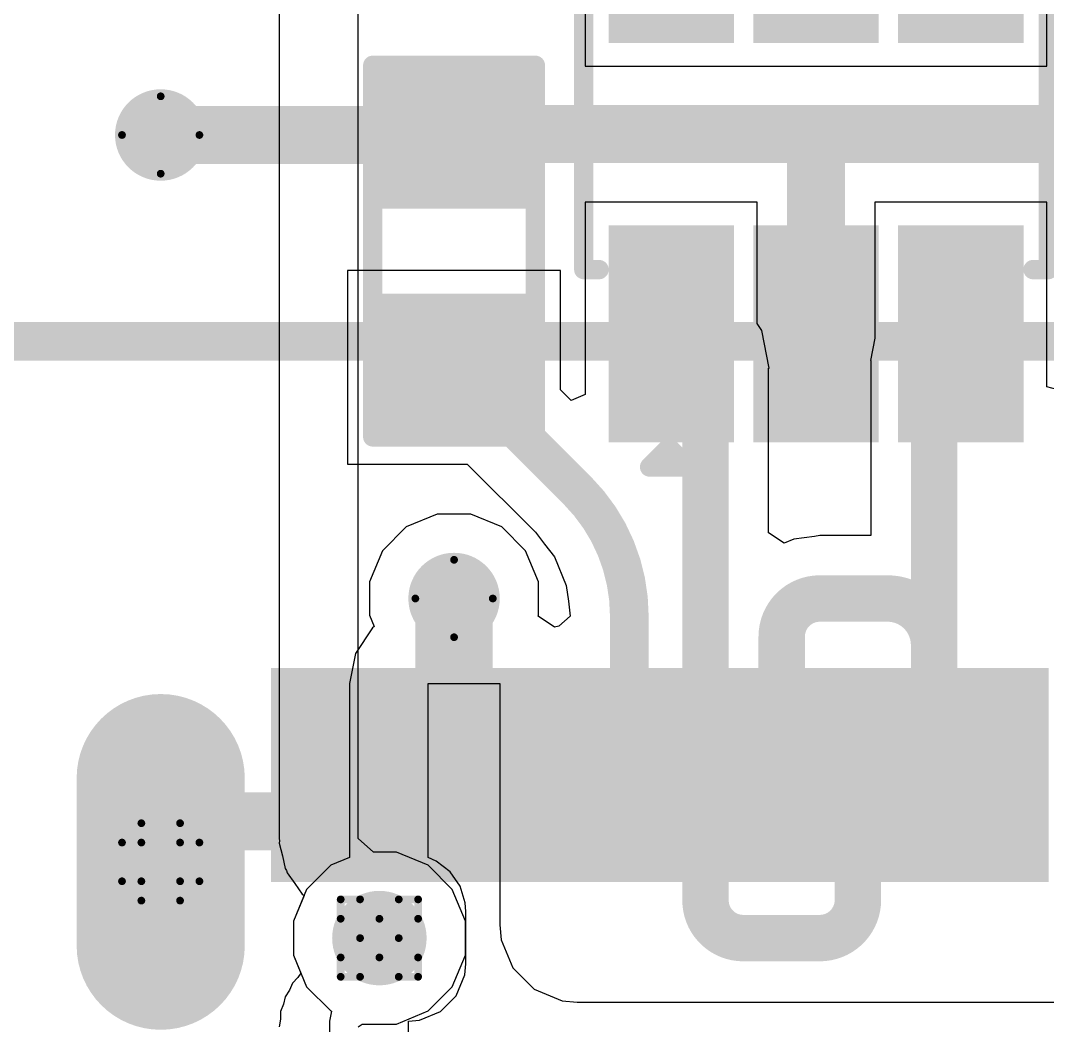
# Model space of a CAD drawing. Header units: inches. Extents: x -4 to 238, y -5 to 115.
# Drawn here: x 22.55 to 29.29, y 0.3 to 6.89 of the extents above; entities that cross this region are included whole.
import ezdxf

# ---------------------------------------------------------------- set-up
doc = ezdxf.new("R2010")
doc.units = ezdxf.units.IN
for name, color, linetype in [('Bottom Layer', 5, 'Continuous'), ('Bottom Solder', 6, 'Continuous'), ('Drill Drawing', 1, 'Continuous'), ('Mechanical 13', 56, 'Continuous'), ('Multi-Layer', 9, 'Continuous'), ('Pad Holes', 156, 'Continuous'), ('Top Layer', 1, 'Continuous'), ('Top Overlay', 2, 'Continuous'), ('Top Paste', 8, 'Continuous'), ('Top Solder', 216, 'Continuous'), ('Via Holes', 16, 'Continuous')]:
    doc.layers.add(name, color=color, linetype=linetype)

# ---------------------------------------------------------------- blocks, each defined once
blk = doc.blocks.new('SOT_23_6_13')
at = {"layer": 'Top Layer'}
for points in [[(-1.91999743, 1.26000002), (-0.69999733, 1.26000002), (-0.69999733, 0.64000126), (-1.91999743, 0.64000126)], [(0.70000241, 1.26000002), (1.92000251, 1.26000002), (1.92000251, 0.64000126), (0.70000241, 0.64000126)], [(-1.91999743, 0.30999938), (-0.69999733, 0.30999938), (-0.69999733, -0.30999938), (-1.91999743, -0.30999938)], [(0.70000495, 0.30999938), (1.92000505, 0.30999938), (1.92000505, -0.30999938), (0.70000495, -0.30999938)], [(-1.91999743, -0.64000126), (-0.69999733, -0.64000126), (-0.69999733, -1.26000002), (-1.91999743, -1.26000002)], [(0.70000241, -0.64000126), (1.92000251, -0.64000126), (1.92000251, -1.26000002), (0.70000241, -1.26000002)]]:
    blk.add_hatch(color=1, dxfattribs=at).paths.add_polyline_path(points)
at = {"layer": 'Top Paste'}
for points in [[(-1.91999743, 1.26000002), (-0.69999733, 1.26000002), (-0.69999733, 0.64000126), (-1.91999743, 0.64000126)], [(0.70000241, 1.26000002), (1.92000251, 1.26000002), (1.92000251, 0.64000126), (0.70000241, 0.64000126)], [(-1.91999743, 0.30999938), (-0.69999733, 0.30999938), (-0.69999733, -0.30999938), (-1.91999743, -0.30999938)], [(0.70000495, 0.30999938), (1.92000505, 0.30999938), (1.92000505, -0.30999938), (0.70000495, -0.30999938)], [(-1.91999743, -0.64000126), (-0.69999733, -0.64000126), (-0.69999733, -1.26000002), (-1.91999743, -1.26000002)], [(0.70000241, -0.64000126), (1.92000251, -0.64000126), (1.92000251, -1.26000002), (0.70000241, -1.26000002)]]:
    blk.add_hatch(color=8, dxfattribs=at).paths.add_polyline_path(points)
at = {"layer": 'Top Solder'}
for points in [[(-2.02159743, 1.36160002), (-0.59839733, 1.36160002), (-0.59839733, 0.53840126), (-2.02159743, 0.53840126)], [(0.5984024099999999, 1.36160002), (2.02160251, 1.36160002), (2.02160251, 0.53840126), (0.5984024099999999, 0.53840126)], [(-2.02159743, 0.41159938), (-0.59839733, 0.41159938), (-0.59839733, -0.41159938), (-2.02159743, -0.41159938)], [(0.5984049499999999, 0.41159938), (2.02160505, 0.41159938), (2.02160505, -0.41159938), (0.5984049499999999, -0.41159938)], [(-2.02159743, -0.53840126), (-0.59839733, -0.53840126), (-0.59839733, -1.36160002), (-2.02159743, -1.36160002)], [(0.5984024099999999, -0.53840126), (2.02160251, -0.53840126), (2.02160251, -1.36160002), (0.5984024099999999, -1.36160002)]]:
    blk.add_hatch(color=216, dxfattribs=at).paths.add_polyline_path(points)
at = {"layer": 'Top Overlay', "const_width": 0.127}
for points in [[(-0.88899746, 1.524), (-0.889, 1.4240002)], [(-0.88899746, 1.524), (0.8636, 1.524)], [(0.8636, 1.524), (0.8636, 1.4240002)], [(-2.1844, 1.0922), (-2.0574, 0.9652)], [(-2.1844, 1.0922), (-2.1844, 0.8382)], [(-2.0574, 0.9652), (-2.1844, 0.8382)], [(-0.889, -1.4240002), (-0.88899746, -1.524)], [(0.8636, -1.4240002), (0.8636, -1.524)], [(-0.88899746, -1.524), (0.8636, -1.524)]]:
    blk.add_lwpolyline(points, dxfattribs=at)
at = {"layer": 'Top Overlay', "const_width": 0.0635}
for points in [[(-0.92074746, 1.524, 1), (-0.85724746, 1.524, 1)], [(-0.92074746, 1.524, 1), (-0.85724746, 1.524, 1)], [(0.83185, 1.524, 1), (0.8953499999999999, 1.524, 1)], [(0.83185, 1.524, 1), (0.8953499999999999, 1.524, 1)], [(-0.9207499999999998, 1.4240002, 1), (-0.85725, 1.4240002, 1)], [(0.83185, 1.4240002, 1), (0.8953499999999999, 1.4240002, 1)], [(-2.21615, 1.0922, 1), (-2.15265, 1.0922, 1)], [(-2.21615, 1.0922, 1), (-2.15265, 1.0922, 1)], [(-2.08915, 0.9652, 1), (-2.02565, 0.9652, 1)], [(-2.08915, 0.9652, 1), (-2.02565, 0.9652, 1)], [(-2.21615, 0.8382, 1), (-2.15265, 0.8382, 1)], [(-2.21615, 0.8382, 1), (-2.15265, 0.8382, 1)], [(-0.9207499999999998, -1.4240002, 1), (-0.85725, -1.4240002, 1)], [(0.83185, -1.4240002, 1), (0.8953499999999999, -1.4240002, 1)], [(-0.92074746, -1.524, 1), (-0.85724746, -1.524, 1)], [(-0.92074746, -1.524, 1), (-0.85724746, -1.524, 1)], [(0.83185, -1.524, 1), (0.8953499999999999, -1.524, 1)], [(0.83185, -1.524, 1), (0.8953499999999999, -1.524, 1)]]:
    blk.add_lwpolyline(points, format="xyb", close=True, dxfattribs=at)
blk = doc.blocks.new('R___0603_46')
at = {"layer": 'Top Layer'}
for points in [[(-0.3809999999999999, 0.4445), (-0.3809999999999999, -0.4445), (-1.143, -0.4445), (-1.143, 0.4445)], [(1.143, 0.4445), (1.143, -0.4445), (0.3809999999999999, -0.4445), (0.3809999999999999, 0.4445)]]:
    blk.add_hatch(color=1, dxfattribs=at).paths.add_polyline_path(points)
at = {"layer": 'Top Paste'}
for points in [[(-0.3809999999999999, 0.4445), (-0.3809999999999999, -0.4445), (-1.143, -0.4445), (-1.143, 0.4445)], [(1.143, 0.4445), (1.143, -0.4445), (0.3809999999999999, -0.4445), (0.3809999999999999, 0.4445)]]:
    blk.add_hatch(color=8, dxfattribs=at).paths.add_polyline_path(points)
at = {"layer": 'Top Solder'}
for points in [[(-0.2794, 0.5460999999999999), (-0.2794, -0.5460999999999999), (-1.2446, -0.5460999999999999), (-1.2446, 0.5460999999999999)], [(1.2446, 0.5460999999999999), (1.2446, -0.5460999999999999), (0.2794, -0.5460999999999999), (0.2794, 0.5460999999999999)]]:
    blk.add_hatch(color=216, dxfattribs=at).paths.add_polyline_path(points)
at = {"layer": 'Top Overlay', "const_width": 0.127}
for points in [[(-1.2192, 0.5334), (1.2192, 0.5334)], [(-1.2192, 0.5334), (-1.2192, -0.5334)], [(1.2192, 0.5334), (1.2192, -0.5334)], [(-1.2192, -0.5334), (1.2192, -0.5334)]]:
    blk.add_lwpolyline(points, dxfattribs=at)
at = {"layer": 'Top Overlay', "const_width": 0.0635}
for points in [[(-1.25095, 0.5334, 1), (-1.18745, 0.5334, 1)], [(-1.25095, 0.5334, 1), (-1.18745, 0.5334, 1)], [(1.18745, 0.5334, 1), (1.25095, 0.5334, 1)], [(1.18745, 0.5334, 1), (1.25095, 0.5334, 1)], [(-1.25095, -0.5334, 1), (-1.18745, -0.5334, 1)], [(-1.25095, -0.5334, 1), (-1.18745, -0.5334, 1)], [(1.18745, -0.5334, 1), (1.25095, -0.5334, 1)], [(1.18745, -0.5334, 1), (1.25095, -0.5334, 1)]]:
    blk.add_lwpolyline(points, format="xyb", close=True, dxfattribs=at)
blk = doc.blocks.new('TYPE_C_31_M_12__63')
at = {"layer": 'Bottom Layer'}
h = blk.add_hatch(color=5, dxfattribs=at)
edge = h.paths.add_edge_path()
edge.add_arc((-4.3249977, 2.35500164), 0.4499991, 0, 180)
edge.add_line((-4.7749968, 2.35500164), (-4.7749968, 1.25499876))
edge.add_arc((-4.3249977, 1.25499876), 0.4499991, 180, 360)
edge.add_line((-3.8749986, 1.25499876), (-3.8749986, 2.35500164))
at = {"layer": 'Bottom Solder'}
h = blk.add_hatch(color=6, dxfattribs=at)
edge = h.paths.add_edge_path()
edge.add_arc((-4.3249977, 2.35500164), 0.5515991, 0, 180)
edge.add_line((-4.8765968, 2.35500164), (-4.8765968, 1.25499876))
edge.add_arc((-4.3249977, 1.25499876), 0.5515991, 180, 360)
edge.add_line((-3.7733986, 1.25499876), (-3.7733986, 2.35500164))
h = blk.add_hatch(color=6, dxfattribs=at)
edge = h.paths.add_edge_path()
edge.add_arc((-2.8899993, 1.30499866), 0.1016, 0, 360)
at = {"layer": 'Multi-Layer'}
h = blk.add_hatch(color=9, dxfattribs=at)
edge = h.paths.add_edge_path()
edge.add_arc((-4.3249977, 2.35500164), 0.4499991, 0, 180)
edge.add_line((-4.7749968, 2.35500164), (-4.7749968, 1.25499876))
edge.add_arc((-4.3249977, 1.25499876), 0.4499991, 180, 360)
edge.add_line((-3.8749986, 1.25499876), (-3.8749986, 2.35500164))
at = {"layer": 'Pad Holes'}
h = blk.add_hatch(color=7, dxfattribs=at)
edge = h.paths.add_edge_path()
edge.add_arc((-4.3249977, 1.25500003), 0.2999994, 180, 360)
edge.add_line((-4.0249983, 1.25500003), (-4.0249983, 2.35500037))
edge.add_arc((-4.3249977, 2.35500037), 0.2999994, 0, 180)
edge.add_line((-4.6249971, 2.35500037), (-4.6249971, 1.25500003))
h = blk.add_hatch(color=7, dxfattribs=at)
edge = h.paths.add_edge_path()
edge.add_arc((-2.8899993, 1.30499866), 0.30999938, 0, 360)
at = {"layer": 'Top Layer'}
for points in [[(-3.49999808, 2.97499913), (-2.89999928, 2.97499913), (-2.89999928, 1.77499899), (-3.49999808, 1.77499899)], [(-2.69999714, 2.97499913), (-2.09999834, 2.97499913), (-2.09999834, 1.77499899), (-2.69999714, 1.77499899)], [(-1.8999962, 2.97499913), (-1.5999968, 2.97499913), (-1.5999968, 1.77499899), (-1.8999962, 1.77499899)], [(-1.3999972, 2.97499913), (-1.0999978, 2.97499913), (-1.0999978, 1.77499899), (-1.3999972, 1.77499899)], [(-0.8999982, 2.97499913), (-0.5999987999999999, 2.97499913), (-0.5999987999999999, 1.77499899), (-0.8999982, 1.77499899)], [(-0.3999992, 2.97499913), (-0.0999998, 2.97499913), (-0.0999998, 1.77499899), (-0.3999992, 1.77499899)], [(0.4000017399999999, 1.77499899), (0.1000023399999999, 1.77499899), (0.1000023400000001, 2.97499913), (0.4000017400000001, 2.97499913)], [(0.90000074, 1.77499899), (0.6000013399999998, 1.77499899), (0.60000134, 2.97499913), (0.90000074, 2.97499913)], [(1.39999974, 1.77499899), (1.10000034, 1.77499899), (1.10000034, 2.97499913), (1.39999974, 2.97499913)]]:
    blk.add_hatch(color=1, dxfattribs=at).paths.add_polyline_path(points)
h = blk.add_hatch(color=1, dxfattribs=at)
edge = h.paths.add_edge_path()
edge.add_arc((-4.3249977, 2.35500164), 0.4499991, 0, 180)
edge.add_line((-4.7749968, 2.35500164), (-4.7749968, 1.25499876))
edge.add_arc((-4.3249977, 1.25499876), 0.4499991, 180, 360)
edge.add_line((-3.8749986, 1.25499876), (-3.8749986, 2.35500164))
at = {"layer": 'Top Paste'}
for points in [[(-3.49999808, 2.97499913), (-2.89999928, 2.97499913), (-2.89999928, 1.77499899), (-3.49999808, 1.77499899)], [(-2.69999714, 2.97499913), (-2.09999834, 2.97499913), (-2.09999834, 1.77499899), (-2.69999714, 1.77499899)], [(-1.8999962, 2.97499913), (-1.5999968, 2.97499913), (-1.5999968, 1.77499899), (-1.8999962, 1.77499899)], [(-1.3999972, 2.97499913), (-1.0999978, 2.97499913), (-1.0999978, 1.77499899), (-1.3999972, 1.77499899)], [(-0.8999982, 2.97499913), (-0.5999987999999999, 2.97499913), (-0.5999987999999999, 1.77499899), (-0.8999982, 1.77499899)], [(-0.3999992, 2.97499913), (-0.0999998, 2.97499913), (-0.0999998, 1.77499899), (-0.3999992, 1.77499899)], [(0.4000017399999999, 1.77499899), (0.1000023399999999, 1.77499899), (0.1000023400000001, 2.97499913), (0.4000017400000001, 2.97499913)], [(0.90000074, 1.77499899), (0.6000013399999998, 1.77499899), (0.60000134, 2.97499913), (0.90000074, 2.97499913)], [(1.39999974, 1.77499899), (1.10000034, 1.77499899), (1.10000034, 2.97499913), (1.39999974, 2.97499913)]]:
    blk.add_hatch(color=8, dxfattribs=at).paths.add_polyline_path(points)
at = {"layer": 'Top Solder'}
for points in [[(-3.60159808, 3.07659913), (-2.79839928, 3.07659913), (-2.79839928, 1.67339899), (-3.60159808, 1.67339899)], [(-2.80159714, 3.07659913), (-1.99839834, 3.07659913), (-1.99839834, 1.67339899), (-2.80159714, 1.67339899)], [(-2.0015962, 3.07659913), (-1.4983968, 3.07659913), (-1.4983968, 1.67339899), (-2.0015962, 1.67339899)], [(-1.5015972, 3.07659913), (-0.9983978, 3.07659913), (-0.9983978, 1.67339899), (-1.5015972, 1.67339899)], [(-1.0015982, 3.07659913), (-0.4983988, 3.07659913), (-0.4983988, 1.67339899), (-1.0015982, 1.67339899)], [(-0.5015992, 3.07659913), (0.0016002, 3.07659913), (0.0016002, 1.67339899), (-0.5015992, 1.67339899)], [(0.5016017399999999, 1.67339899), (-0.0015976600000001, 1.67339899), (-0.0015976599999999, 3.07659913), (0.5016017400000001, 3.07659913)], [(1.00160074, 1.67339899), (0.4984013399999999, 1.67339899), (0.4984013400000001, 3.07659913), (1.00160074, 3.07659913)], [(1.50159974, 1.67339899), (0.9984003399999999, 1.67339899), (0.9984003399999999, 3.07659913), (1.50159974, 3.07659913)]]:
    blk.add_hatch(color=216, dxfattribs=at).paths.add_polyline_path(points)
h = blk.add_hatch(color=216, dxfattribs=at)
edge = h.paths.add_edge_path()
edge.add_arc((-4.3249977, 2.35500164), 0.5515991, 0, 180)
edge.add_line((-4.8765968, 2.35500164), (-4.8765968, 1.25499876))
edge.add_arc((-4.3249977, 1.25499876), 0.5515991, 180, 360)
edge.add_line((-3.7733986, 1.25499876), (-3.7733986, 2.35500164))
h = blk.add_hatch(color=216, dxfattribs=at)
edge = h.paths.add_edge_path()
edge.add_arc((-2.8899993, 1.30499866), 0.1016, 0, 360)

msp = doc.modelspace()

# ---------------------------------------------------------------- hatches: boundary and pattern name
at = {"layer": 'Bottom Layer'}
h = msp.add_hatch(color=5, dxfattribs=at)
edge = h.paths.add_edge_path()
edge.add_arc((23.46999624, 6.14048556), 0.2999994, 0, 360)
h = msp.add_hatch(color=5, dxfattribs=at)
edge = h.paths.add_edge_path()
edge.add_arc((25.3949962, 3.0988), 0.2999994, 0, 360)
at = {"layer": 'Top Layer'}
h = msp.add_hatch(color=1, dxfattribs=at)
edge = h.paths.add_edge_path()
edge.add_arc((23.46999624, 6.14048556), 0.2999994, 0, 360)
h = msp.add_hatch(color=1, dxfattribs=at)
edge = h.paths.add_edge_path()
edge.add_arc((25.3949962, 3.0988), 0.2999994, 0, 360)
at = {"layer": 'Via Holes'}
h = msp.add_hatch(color=7, dxfattribs=at)
edge = h.paths.add_edge_path()
edge.add_arc((23.46999624, 6.14048556), 0.1499997, 0, 360)
h = msp.add_hatch(color=7, dxfattribs=at)
edge = h.paths.add_edge_path()
edge.add_arc((25.3949962, 3.0988), 0.1499997, 0, 360)

# ---------------------------------------------------------------- linework, layer by layer
at = {"layer": 'Bottom Layer'}
for p, q in [((24.24705082, 8.4582), (24.24704828, 1.92035938)), ((24.765, 1.92035938), (24.76500254, 8.4582)), ((24.24704828, 1.92035938), (24.24704828, 1.52443942)), ((24.765, 1.52443942), (24.765, 1.92035938)), ((24.24704828, 1.52443942), (24.25012168, 1.50898352)), ((24.25012168, 1.50898352), (24.24798046, 1.49337014)), ((24.24798046, 1.49337014), (24.26973556, 1.4103858)), ((24.86660254, 1.43435578), (24.765, 1.52443942)), ((25.01718136, 1.43435578), (24.86660254, 1.43435578)), ((25.2244733, 1.34849108), (25.01718136, 1.43435578)), ((24.26973556, 1.4103858), (24.28647416, 1.32622798)), ((25.38312932, 1.18983506), (25.2244733, 1.34849108)), ((24.28647416, 1.32622798), (24.29523208, 1.31312158)), ((24.29523208, 1.31312158), (24.2992275, 1.29787904)), ((24.2992275, 1.29787904), (24.35108414, 1.22953272)), ((24.35108414, 1.22953272), (24.39875232, 1.15819174)), ((24.41049982, 1.1503406), (24.34099526, 0.98254312)), ((24.39875232, 1.15819174), (24.41049982, 1.1503406)), ((25.46899402, 0.98254312), (25.38312932, 1.18983506)), ((24.34099526, 0.98254312), (24.34099526, 0.75816968)), ((25.46899402, 0.75816968), (25.46899402, 0.98254312)), ((24.34099526, 0.75816968), (24.38973024, 0.64051688)), ((25.38312932, 0.5508777399999999), (25.46899402, 0.75816968)), ((24.370411, 0.6116066), (24.33433538, 0.57553098)), ((24.38973024, 0.64051688), (24.370411, 0.6116066)), ((24.33433538, 0.57553098), (24.31481294, 0.52839874)), ((25.2244733, 0.39222172), (25.38312932, 0.5508777399999999)), ((24.28647416, 0.48598582), (24.27652244, 0.4359503599999999)), ((24.31481294, 0.52839874), (24.28647416, 0.48598582)), ((24.27652244, 0.4359503599999999), (24.257, 0.38881812)), ((24.257, 0.3378073), (24.24704828, 0.28777438)), ((24.257, 0.38881812), (24.257, 0.3378073)), ((25.01718136, 0.30635702), (25.2244733, 0.39222172)), ((24.765, 0.28777438), (24.79281046, 0.30635702)), ((24.79281046, 0.30635702), (25.01718136, 0.30635702))]:
    msp.add_line(p, q, dxfattribs=at)
at = {"layer": 'Drill Drawing', "const_width": 0.0508}
for points in [[(23.21599624, 6.14048556), (23.46999624, 6.39448556)], [(23.46999624, 6.39448556), (23.72399624, 6.14048556)], [(23.21599624, 6.14048556), (23.46999624, 5.88648556)], [(23.46999624, 5.88648556), (23.72399624, 6.14048556)], [(25.1409962, 3.0988), (25.3949962, 3.3528)], [(25.3949962, 3.3528), (25.6489962, 3.0988)], [(25.1409962, 3.0988), (25.3949962, 2.8448)], [(25.3949962, 2.8448), (25.6489962, 3.0988)], [(23.34299624, 1.49735794), (23.34299624, 1.62435794)], [(23.34299624, 1.62435794), (23.59699624, 1.62435794)], [(23.59699624, 1.49735794), (23.59699624, 1.62435794)], [(23.21599624, 1.24335794), (23.21599624, 1.49735794)], [(23.21599624, 1.49735794), (23.34299624, 1.49735794)], [(23.59699624, 1.49735794), (23.72399624, 1.49735794)], [(23.72399624, 1.24335794), (23.72399624, 1.49735794)], [(23.21599624, 1.24335794), (23.34299624, 1.24335794)], [(23.34299624, 1.11635794), (23.34299624, 1.24335794)], [(23.59699624, 1.24335794), (23.72399624, 1.24335794)], [(23.59699624, 1.11635794), (23.59699624, 1.24335794)], [(24.65099464, 0.9973564), (24.65099464, 1.1243564)], [(24.65099464, 1.1243564), (24.77799464, 1.1243564)], [(24.77799464, 1.1243564), (24.90499464, 0.9973564)], [(24.90499464, 0.9973564), (25.03199464, 1.1243564)], [(25.03199464, 1.1243564), (25.15899464, 1.1243564)], [(25.15899464, 0.9973564), (25.15899464, 1.1243564)], [(23.34299624, 1.11635794), (23.59699624, 1.11635794)], [(24.65099464, 0.9973564), (24.77799464, 0.8703563999999999)], [(25.03199464, 0.8703563999999999), (25.15899464, 0.9973564)], [(24.65099464, 0.7433563999999999), (24.77799464, 0.8703563999999999)], [(25.03199464, 0.8703563999999999), (25.15899464, 0.7433563999999999)], [(24.65099464, 0.6163563999999999), (24.65099464, 0.7433563999999999)], [(24.77799464, 0.6163563999999999), (24.90499464, 0.7433563999999999)], [(24.90499464, 0.7433563999999999), (25.03199464, 0.6163563999999999)], [(25.15899464, 0.6163563999999999), (25.15899464, 0.7433563999999999)], [(24.65099464, 0.6163563999999999), (24.77799464, 0.6163563999999999)], [(25.03199464, 0.6163563999999999), (25.15899464, 0.6163563999999999)]]:
    msp.add_lwpolyline(points, dxfattribs=at)
at = {"layer": 'Drill Drawing', "const_width": 0.0254}
for points in [[(23.45729624, 6.39448556, 1), (23.48269624, 6.39448556, 1)], [(23.45729624, 6.39448556, 1), (23.48269624, 6.39448556, 1)], [(23.20329624, 6.14048556, 1), (23.22869624, 6.14048556, 1)], [(23.20329624, 6.14048556, 1), (23.22869624, 6.14048556, 1)], [(23.71129624, 6.14048556, 1), (23.73669624, 6.14048556, 1)], [(23.71129624, 6.14048556, 1), (23.73669624, 6.14048556, 1)], [(23.45729624, 5.88648556, 1), (23.48269624, 5.88648556, 1)], [(23.45729624, 5.88648556, 1), (23.48269624, 5.88648556, 1)], [(25.3822962, 3.3528, 1), (25.4076962, 3.3528, 1)], [(25.3822962, 3.3528, 1), (25.4076962, 3.3528, 1)], [(25.1282962, 3.0988, 1), (25.1536962, 3.0988, 1)], [(25.1282962, 3.0988, 1), (25.1536962, 3.0988, 1)], [(25.6362962, 3.0988, 1), (25.6616962, 3.0988, 1)], [(25.6362962, 3.0988, 1), (25.6616962, 3.0988, 1)], [(25.3822962, 2.8448, 1), (25.4076962, 2.8448, 1)], [(25.3822962, 2.8448, 1), (25.4076962, 2.8448, 1)], [(23.33029624, 1.62435794, 1), (23.35569624, 1.62435794, 1)], [(23.33029624, 1.62435794, 1), (23.35569624, 1.62435794, 1)], [(23.58429624, 1.62435794, 1), (23.60969624, 1.62435794, 1)], [(23.58429624, 1.62435794, 1), (23.60969624, 1.62435794, 1)], [(23.20329624, 1.49735794, 1), (23.22869624, 1.49735794, 1)], [(23.20329624, 1.49735794, 1), (23.22869624, 1.49735794, 1)], [(23.33029624, 1.49735794, 1), (23.35569624, 1.49735794, 1)], [(23.33029624, 1.49735794, 1), (23.35569624, 1.49735794, 1)], [(23.58429624, 1.49735794, 1), (23.60969624, 1.49735794, 1)], [(23.58429624, 1.49735794, 1), (23.60969624, 1.49735794, 1)], [(23.71129624, 1.49735794, 1), (23.73669624, 1.49735794, 1)], [(23.71129624, 1.49735794, 1), (23.73669624, 1.49735794, 1)], [(23.20329624, 1.24335794, 1), (23.22869624, 1.24335794, 1)], [(23.20329624, 1.24335794, 1), (23.22869624, 1.24335794, 1)], [(23.33029624, 1.24335794, 1), (23.35569624, 1.24335794, 1)], [(23.33029624, 1.24335794, 1), (23.35569624, 1.24335794, 1)], [(23.58429624, 1.24335794, 1), (23.60969624, 1.24335794, 1)], [(23.58429624, 1.24335794, 1), (23.60969624, 1.24335794, 1)], [(23.71129624, 1.24335794, 1), (23.73669624, 1.24335794, 1)], [(23.71129624, 1.24335794, 1), (23.73669624, 1.24335794, 1)], [(24.63829464, 1.1243564, 1), (24.66369464, 1.1243564, 1)], [(24.63829464, 1.1243564, 1), (24.66369464, 1.1243564, 1)], [(24.76529464, 1.1243564, 1), (24.79069464, 1.1243564, 1)], [(24.76529464, 1.1243564, 1), (24.79069464, 1.1243564, 1)], [(25.01929464, 1.1243564, 1), (25.04469464, 1.1243564, 1)], [(25.01929464, 1.1243564, 1), (25.04469464, 1.1243564, 1)], [(25.14629464, 1.1243564, 1), (25.17169464, 1.1243564, 1)], [(25.14629464, 1.1243564, 1), (25.17169464, 1.1243564, 1)], [(23.33029624, 1.11635794, 1), (23.35569624, 1.11635794, 1)], [(23.33029624, 1.11635794, 1), (23.35569624, 1.11635794, 1)], [(23.58429624, 1.11635794, 1), (23.60969624, 1.11635794, 1)], [(23.58429624, 1.11635794, 1), (23.60969624, 1.11635794, 1)], [(24.63829464, 0.9973564, 1), (24.66369464, 0.9973564, 1)], [(24.63829464, 0.9973564, 1), (24.66369464, 0.9973564, 1)], [(24.89229464, 0.9973564, 1), (24.91769464, 0.9973564, 1)], [(24.89229464, 0.9973564, 1), (24.91769464, 0.9973564, 1)], [(25.14629464, 0.9973564, 1), (25.17169464, 0.9973564, 1)], [(25.14629464, 0.9973564, 1), (25.17169464, 0.9973564, 1)], [(24.76529464, 0.8703563999999999, 1), (24.79069464, 0.8703563999999999, 1)], [(24.76529464, 0.8703563999999999, 1), (24.79069464, 0.8703563999999999, 1)], [(25.01929464, 0.8703563999999999, 1), (25.04469464, 0.8703563999999999, 1)], [(25.01929464, 0.8703563999999999, 1), (25.04469464, 0.8703563999999999, 1)], [(24.63829464, 0.7433563999999999, 1), (24.66369464, 0.7433563999999999, 1)], [(24.63829464, 0.7433563999999999, 1), (24.66369464, 0.7433563999999999, 1)], [(24.89229464, 0.7433563999999999, 1), (24.91769464, 0.7433563999999999, 1)], [(24.89229464, 0.7433563999999999, 1), (24.91769464, 0.7433563999999999, 1)], [(25.14629464, 0.7433563999999999, 1), (25.17169464, 0.7433563999999999, 1)], [(25.14629464, 0.7433563999999999, 1), (25.17169464, 0.7433563999999999, 1)], [(24.63829464, 0.6163563999999999, 1), (24.66369464, 0.6163563999999999, 1)], [(24.63829464, 0.6163563999999999, 1), (24.66369464, 0.6163563999999999, 1)], [(24.76529464, 0.6163563999999999, 1), (24.79069464, 0.6163563999999999, 1)], [(24.76529464, 0.6163563999999999, 1), (24.79069464, 0.6163563999999999, 1)], [(25.01929464, 0.6163563999999999, 1), (25.04469464, 0.6163563999999999, 1)], [(25.01929464, 0.6163563999999999, 1), (25.04469464, 0.6163563999999999, 1)], [(25.14629464, 0.6163563999999999, 1), (25.17169464, 0.6163563999999999, 1)], [(25.14629464, 0.6163563999999999, 1), (25.17169464, 0.6163563999999999, 1)]]:
    msp.add_lwpolyline(points, format="xyb", close=True, dxfattribs=at)
at = {"layer": 'Mechanical 13', "const_width": 0.254}
msp.add_lwpolyline([(-1.72700188, 4.78572322), (58.2729975, 4.78572322)], dxfattribs=at)
at = {"layer": 'Top Layer'}
for p, q in [((26.25632798, 8.32012306), (26.25632798, 6.5921255)), ((29.28432802, 6.5921255), (29.28432802, 8.32012306)), ((26.25632798, 6.5921255), (27.38432674, 6.5921255)), ((27.38432674, 6.5921255), (27.38432674, 6.59212804)), ((27.38432674, 6.59212804), (28.15632926, 6.59212804)), ((28.15632926, 6.59212804), (28.15632926, 6.5921255)), ((28.15632926, 6.5921255), (29.28432802, 6.5921255)), ((27.38432674, 5.70012322), (26.25632798, 5.70012322)), ((26.25632798, 5.70012322), (26.25632798, 4.43727332)), ((27.38432674, 4.90326172), (27.38432674, 5.70012322)), ((29.28432802, 5.70012322), (28.15632926, 5.70012322)), ((28.15632926, 5.70012322), (28.15632926, 4.80724718)), ((29.28432802, 4.48710304), (29.28432802, 5.70012322)), ((26.0934962, 5.25148556), (24.6964962, 5.25148556)), ((24.6964962, 5.25148556), (24.6964962, 3.98148556)), ((26.0934962, 4.467357079999999), (26.0934962, 5.25148556)), ((27.4147788, 4.8576865), (27.38432674, 4.90326172)), ((27.46375762, 4.61145636), (27.4147788, 4.8576865)), ((28.15632926, 4.80724718), (28.127198, 4.66079078)), ((28.127198, 4.66079078), (28.13063208, 4.66079078)), ((28.13063208, 4.66079078), (28.13063208, 3.5131629)), ((27.45935833999999, 3.53022916), (27.45935833999999, 4.61145636)), ((27.45935833999999, 4.61145636), (27.46375762, 4.61145636)), ((26.16245974, 4.39839354), (26.0934962, 4.467357079999999)), ((29.3828851, 4.46241678), (29.28432802, 4.48710304)), ((26.25632798, 4.43727332), (26.16245974, 4.39839354)), ((24.6964962, 3.98148556), (25.48062467999999, 3.98148556)), ((25.48062467999999, 3.98148556), (25.92676044, 3.5353498)), ((25.2847983, 3.6527994), (25.08118174, 3.568458699999999)), ((25.5051941, 3.6527994), (25.2847983, 3.6527994)), ((25.70881066, 3.568458699999999), (25.5051941, 3.6527994)), ((25.08118174, 3.568458699999999), (24.9253375, 3.41261446)), ((25.8646549, 3.41261446), (25.70881066, 3.568458699999999)), ((25.92676044, 3.5353498), (25.92862226, 3.53347528)), ((25.92862226, 3.53347528), (25.929082, 3.53307396)), ((25.929082, 3.53307396), (25.98951622, 3.45650566)), ((27.56096088, 3.46234004), (27.45935833999999, 3.53022916)), ((27.76081569999999, 3.50636332), (27.62364046, 3.48830392)), ((27.79499394, 3.5131629), (27.76081569999999, 3.50636332)), ((28.13063208, 3.5131629), (27.79499394, 3.5131629)), ((25.98951622, 3.45650566), (26.05360042, 3.37299046)), ((27.62364046, 3.48830392), (27.56096088, 3.46234004)), ((24.9253375, 3.41261446), (24.8409968, 3.2089979)), ((25.9489956, 3.2089979), (25.8646549, 3.41261446)), ((26.05360042, 3.37299046), (26.1314184, 3.1851219)), ((24.8409968, 3.2089979), (24.8409968, 2.9886021)), ((25.9489956, 2.9886021), (25.9489956, 3.2089979)), ((26.1314184, 3.1851219), (26.14514202, 3.08088538)), ((26.14514202, 3.08088538), (26.15657456, 2.9839666)), ((24.8409968, 2.9886021), (24.87160126, 2.9147135)), ((25.94672738, 2.98312332), (25.9489956, 2.9886021)), ((26.05493138, 2.91082476), (25.94672738, 2.98312332)), ((26.15657456, 2.9839666), (26.08289678, 2.91691568)), ((24.85947022, 2.90660836), (24.74718952, 2.73856958)), ((24.87160126, 2.9147135), (24.85947022, 2.90660836)), ((26.08289678, 2.91691568), (26.05493138, 2.91082476)), ((24.74718952, 2.73856958), (24.70776364, 2.54036068)), ((24.70776364, 2.54036068), (24.70775602, 1.400048)), ((25.22570774, 1.40004546), (25.22571536, 2.54035814)), ((25.22571536, 2.54035814), (25.6949956, 2.54035814)), ((25.6949956, 2.54035814), (25.6949956, 0.9578848)), ((24.58551598, 1.34849108), (24.42685996, 1.18983506)), ((24.7079262, 1.39919456), (24.58551598, 1.34849108)), ((24.70775602, 1.400048), (24.7079262, 1.39919456)), ((25.2257052, 1.40004038), (25.22570774, 1.40004546)), ((25.27798856, 1.37614152), (25.2257052, 1.40004038)), ((25.36874784, 1.30610102), (25.27798856, 1.37614152)), ((25.43431286, 1.21206006), (25.36874784, 1.30610102)), ((24.42685996, 1.18983506), (24.34099526, 0.98254312)), ((25.46865112, 1.10268004), (25.43431286, 1.21206006)), ((25.47299452, 1.04535732), (25.46865112, 1.10268004)), ((25.47299452, 0.70229222), (25.47299452, 1.04535732)), ((24.34099526, 0.98254312), (24.34099526, 0.75816968)), ((25.6949956, 0.9578848), (25.7047619, 0.8586063599999999)), ((25.7047619, 0.8586063599999999), (25.78073584, 0.6751624799999999)), ((24.34099526, 0.75816968), (24.42685996, 0.5508777399999999)), ((25.46574282, 0.6285382399999999), (25.47298944, 0.7022896799999999)), ((25.47298944, 0.7022896799999999), (25.47299452, 0.70229222)), ((25.78073584, 0.6751624799999999), (25.92113688, 0.5347614399999999)), ((25.40931164, 0.4922621599999999), (25.46574282, 0.6285382399999999)), ((24.42685996, 0.5508777399999999), (24.58551598, 0.39222172)), ((25.30501416, 0.3879672199999999), (25.40931164, 0.4922621599999999)), ((25.92113688, 0.5347614399999999), (26.10458076, 0.4587875)), ((26.10458076, 0.4587875), (26.2038592, 0.4490212)), ((26.2038592, 0.4490212), (26.20386174, 0.4490212)), ((26.20386174, 0.4490212), (29.37524986, 0.4490212)), ((24.59016418, 0.3902964), (24.57703492, 0.3242868799999999)), ((24.58551598, 0.39222172), (24.59016418, 0.3902964)), ((25.16873808, 0.33153858), (25.30501416, 0.3879672199999999)), ((24.57703492, 0.3242868799999999), (24.57704254, -0.7109206)), ((25.09498664, 0.32429196), (25.16873808, 0.33153858)), ((25.09499426, -0.7109968), (25.09498664, 0.32429196))]:
    msp.add_line(p, q, dxfattribs=at)
for points, const_width in [([(25.3949962, 6.146121819999999), (27.770328, 6.146121819999999)], 0.3809999999999999), ([(25.3949962, 6.14048556), (25.3949962, 6.146121819999999)], 0.3809999999999999), ([(27.770328, 6.146121819999999), (30.14678502, 6.146121819999999)], 0.3809999999999999), ([(27.770328, 4.83612444), (27.770328, 6.146121819999999)], 0.3809999999999999), ([(23.46999624, 6.14048556), (25.3949962, 6.14048556)], 0.3809999999999999), ([(28.54499498, 2.34985814), (28.54499498, 4.66079078)], 0.3048), ([(25.3949962, 4.61648556), (26.20201008, 3.80947168)], 0.254), ([(27.04499544, 1.1176), (27.04499544, 4.61145636)], 0.3048), ([(26.20201008, 3.80947168), (26.2038719, 3.80760224)], 0.254), ([(25.3949962, 1.9403568), (25.3949962, 3.0988)], 0.508), ([(27.79499394, 3.0988), (28.23961078, 3.0988)], 0.3048), ([(26.5449939, 2.9841952), (26.54499644, 2.98237402)], 0.254), ([(26.54499644, 1.9403568), (26.54499644, 2.98237402)], 0.254), ([(27.54499444, 2.34986068), (27.54499444, 2.8488005)], 0.3048), ([(24.59499526, 1.7459452), (24.59499526, 1.9403568)], 0.3809999999999999), ([(28.04499598, 1.12035844), (28.04499598, 1.9403568)], 0.3048), ([(24.48549586, 1.6364458), (24.59499526, 1.7459452)], 0.3809999999999999), ([(23.46999624, 1.39669774), (23.7097443, 1.6364458)], 0.3809999999999999), ([(23.7097443, 1.6364458), (24.48549586, 1.6364458)], 0.3809999999999999), ([(23.46999624, 1.37035794), (23.46999624, 1.39669774)], 0.3809999999999999), ([(27.29223904, 0.8703563999999999), (27.79499394, 0.8703563999999999)], 0.3048)]:
    msp.add_lwpolyline(points, dxfattribs=dict(at, const_width=const_width))
for points, const_width in [([(25.2997462, 6.146121819999999, 1), (25.4902462, 6.146121819999999, 1)], 0.1905), ([(25.2997462, 6.146121819999999, 1), (25.4902462, 6.146121819999999, 1)], 0.1905), ([(27.675078, 6.146121819999999, 1), (27.865578, 6.146121819999999, 1)], 0.1905), ([(27.675078, 6.146121819999999, 1), (27.865578, 6.146121819999999, 1)], 0.1905), ([(27.675078, 6.146121819999999, 1), (27.865578, 6.146121819999999, 1)], 0.1905), ([(23.37474624, 6.14048556, 1), (23.56524624, 6.14048556, 1)], 0.1905), ([(25.2997462, 6.14048556, 1), (25.4902462, 6.14048556, 1)], 0.1905), ([(25.2997462, 6.14048556, 1), (25.4902462, 6.14048556, 1)], 0.1905), ([(26.74412736, 4.83612444, 1), (26.89652736, 4.83612444, 1)], 0.1524), ([(27.675078, 4.83612444, 1), (27.865578, 4.83612444, 1)], 0.1905), ([(28.64412864, 4.83612444, 1), (28.79652864, 4.83612444, 1)], 0.1524), ([(28.46879498, 4.66079078, 1), (28.62119498, 4.66079078, 1)], 0.1524), ([(28.46879498, 4.66079078, 1), (28.62119498, 4.66079078, 1)], 0.1524), ([(25.3314962, 4.61648556, 1), (25.4584962, 4.61648556, 1)], 0.127), ([(26.96879544, 4.61145636, 1), (27.12119544, 4.61145636, 1)], 0.1524), ([(26.96879544, 4.61145636, 1), (27.12119544, 4.61145636, 1)], 0.1524), ([(26.13851008, 3.80947168, 1), (26.26551008, 3.80947168, 1)], 0.127), ([(26.13851008, 3.80947168, 1), (26.26551008, 3.80947168, 1)], 0.127), ([(26.1403719, 3.80760224, 1), (26.2673719, 3.80760224, 1)], 0.127), ([(26.14037444, 3.80760478, 1), (26.26737444, 3.80760478, 1)], 0.127), ([(25.2679962, 3.0988, 1), (25.5219962, 3.0988, 1)], 0.254), ([(27.71879394, 3.0988, 1), (27.87119394, 3.0988, 1)], 0.1524), ([(27.71879394, 3.0988, 1), (27.87119394, 3.0988, 1)], 0.1524), ([(28.16341078, 3.0988, 1), (28.31581078, 3.0988, 1)], 0.1524), ([(28.16341078, 3.0988, 1), (28.31581078, 3.0988, 1)], 0.1524), ([(26.4814939, 2.9841952, 1), (26.6084939, 2.9841952, 1)], 0.127), ([(26.48149644, 2.9841952, 1), (26.60849644, 2.9841952, 1)], 0.127), ([(26.48149644, 2.98237402, 1), (26.60849644, 2.98237402, 1)], 0.127), ([(26.48149644, 2.98237402, 1), (26.60849644, 2.98237402, 1)], 0.127), ([(27.46879444, 2.8488005, 1), (27.62119444, 2.8488005, 1)], 0.1524), ([(27.46879444, 2.8488005, 1), (27.62119444, 2.8488005, 1)], 0.1524), ([(28.46879498, 2.7934158, 1), (28.62119498, 2.7934158, 1)], 0.1524), ([(27.46879444, 2.34986068, 1), (27.62119444, 2.34986068, 1)], 0.1524), ([(28.46879498, 2.34985814, 1), (28.62119498, 2.34985814, 1)], 0.1524), ([(25.2679962, 1.9403568, 1), (25.5219962, 1.9403568, 1)], 0.254), ([(24.49974526, 1.9403568, 1), (24.69024526, 1.9403568, 1)], 0.1905), ([(27.96879598, 1.9403568, 1), (28.12119598, 1.9403568, 1)], 0.1524), ([(26.48149644, 1.9403568, 1), (26.60849644, 1.9403568, 1)], 0.127), ([(24.49974526, 1.7459452, 1), (24.69024526, 1.7459452, 1)], 0.1905), ([(24.49974526, 1.7459452, 1), (24.69024526, 1.7459452, 1)], 0.1905), ([(23.6144943, 1.6364458, 1), (23.8049943, 1.6364458, 1)], 0.1905), ([(23.6144943, 1.6364458, 1), (23.8049943, 1.6364458, 1)], 0.1905), ([(24.39024586, 1.6364458, 1), (24.58074586, 1.6364458, 1)], 0.1905), ([(24.39024586, 1.6364458, 1), (24.58074586, 1.6364458, 1)], 0.1905), ([(23.37474624, 1.39669774, 1), (23.56524624, 1.39669774, 1)], 0.1905), ([(23.37474624, 1.39669774, 1), (23.56524624, 1.39669774, 1)], 0.1905), ([(23.37474624, 1.37035794, 1), (23.56524624, 1.37035794, 1)], 0.1905), ([(26.96879544, 1.1176, 1), (27.12119544, 1.1176, 1)], 0.1524), ([(26.96879544, 1.1176, 1), (27.12119544, 1.1176, 1)], 0.1524), ([(27.96879598, 1.12035844, 1), (28.12119598, 1.12035844, 1)], 0.1524), ([(27.96879598, 1.12035844, 1), (28.12119598, 1.12035844, 1)], 0.1524), ([(27.21603904, 0.8703563999999999, 1), (27.36843904, 0.8703563999999999, 1)], 0.1524), ([(27.21603904, 0.8703563999999999, 1), (27.36843904, 0.8703563999999999, 1)], 0.1524), ([(27.71879394, 0.8703563999999999, 1), (27.87119394, 0.8703563999999999, 1)], 0.1524), ([(27.71879394, 0.8703563999999999, 1), (27.87119394, 0.8703563999999999, 1)], 0.1524)]:
    msp.add_lwpolyline(points, format="xyb", close=True, dxfattribs=dict(at, const_width=const_width))
for points, const_width in [([(26.82032736, 4.83612444, -0.4142135623730951), (27.04499544, 4.61145636)], 0.3048), ([(28.54499498, 4.66079078, -0.4142135623730951), (28.72032864, 4.83612444)], 0.3048), ([(26.20387444, 3.80760478, -0.1986375871491744), (26.54499644, 2.9841952)], 0.254), ([(27.54499444, 2.8488005, -0.4142135623730951), (27.79499394, 3.0988)], 0.3048), ([(28.23961078, 3.0988, -0.4142135623730951), (28.54499498, 2.7934158)], 0.3048), ([(27.29223904, 0.8703563999999999, -0.4142135623730951), (27.04499544, 1.1176)], 0.3048), ([(28.04499598, 1.12035844, -0.4142135623730951), (27.79499394, 0.8703563999999999)], 0.3048)]:
    msp.add_lwpolyline(points, format="xyb", dxfattribs=dict(at, const_width=const_width))

# ---------------------------------------------------------------- block references
at = {"rotation": 90}
for name, p in [('SOT_23_6_13', (27.770328, 6.146121819999999)), ('R___0603_46', (25.3949962, 5.37848556))]:
    msp.add_blockref(name, p, dxfattribs=at)
msp.add_blockref('TYPE_C_31_M_12__63', (27.79499394, -0.4346422599999999))

doc.saveas('drawing.dxf')
